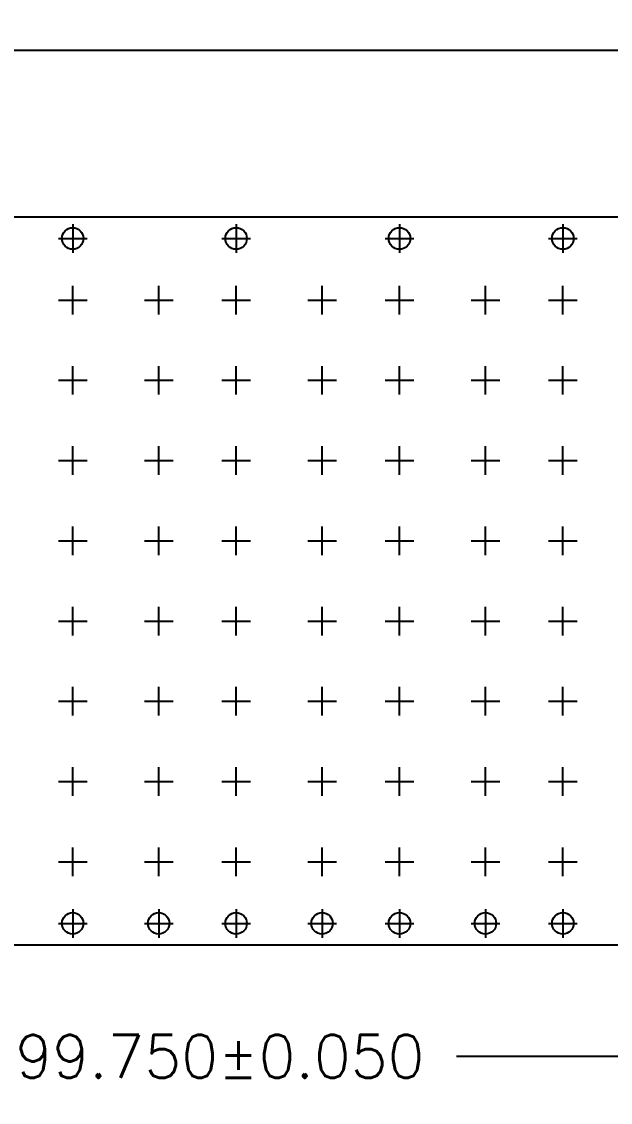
# Model space of a CAD drawing. Extents: x -243 to 181, y -292 to 90.
# Drawn here: x -191.6 to -150.6, y -242.3 to -166.9 of the extents above; entities that cross this region are included whole.
import ezdxf

# ---------------------------------------------------------------- set-up
doc = ezdxf.new("R2010")
doc.units = 0
doc.header["$LTSCALE"] = 2.5
doc.header["$MEASUREMENT"] = 0
doc.header["$PDMODE"] = 34
doc.linetypes.add('CENTER', pattern=[2, 1.25, -0.25, 0.25, -0.25])
doc.layers.get('DEFPOINTS').update_dxf_attribs({"linetype": 'CONTINUOUS'})
for name, color, linetype in [('CENTER', 7, 'CENTER'), ('DIM', 7, 'CONTINUOUS'), ('LF', 5, 'CONTINUOUS')]:
    doc.layers.add(name, color=color, linetype=linetype)
doc.styles.get("Standard").update_dxf_attribs({"font": 'txt.shx', "height": 3})
doc.dimstyles.new('Copy(2) of DIM-B', dxfattribs={"dimscale": 2, "dimtxt": 3, "dimasz": 1, "dimexe": 1, "dimexo": 0, "dimgap": 1, "dimtad": 0, "dimtih": 1, "dimtoh": 1, "dimdec": 3, "dimzin": 0, "dimdsep": 46, "dimtxsty": 'STANDARD', "dimcen": 0.5, "dimadec": 0, "dimazin": 0, "dimtp": 0.025, "dimtm": 0.025, "dimtfac": 1, "dimtdec": 3, "dimtofl": 0, "dimtmove": 0, "dimatfit": 3, "dimfxl": 1, "dimtolj": 1, "dimtzin": 0, "dimarcsym": 0})
doc.dimstyles.new('DIM-B', dxfattribs={"dimscale": 2, "dimtxt": 3, "dimasz": 1, "dimexe": 1, "dimexo": 0, "dimgap": 1, "dimtad": 0, "dimtih": 1, "dimtoh": 1, "dimdec": 3, "dimlfac": 0.05, "dimzin": 0, "dimdsep": 46, "dimtxsty": 'STANDARD', "dimcen": 0.5, "dimadec": 0, "dimazin": 0, "dimtp": 0.025, "dimtm": 0.025, "dimtfac": 1, "dimtdec": 3, "dimtofl": 0, "dimtmove": 0, "dimatfit": 3, "dimfxl": 1, "dimtolj": 1, "dimtzin": 0, "dimarcsym": 0})

# ---------------------------------------------------------------- blocks, each defined once
blk = doc.blocks.new('*D5')
at = {"layer": 'DEFPOINTS', "color": 0, "transparency": 16777216}
for p in [(107.717, 590.438), (-114.283, 588.528), (107.717, 574.27)]:
    blk.add_point(p, dxfattribs=at)
at = {"layer": 'DIM', "color": 0, "lineweight": -2, "transparency": 16777216}
for p, q in [((107.717, 590.438), (107.717, 572.27)), ((-114.283, 588.528), (-114.283, 572.27)), ((-112.283, 574.27), (-20.783, 574.27)), ((105.717, 574.27), (14.217, 574.27))]:
    blk.add_line(p, q, dxfattribs=at)
at = {"layer": 'DIM', "color": 0, "transparency": 16777216}
for points in [[(-112.283, 574.603), (-112.283, 573.936), (-114.283, 574.27)], [(105.717, 574.603), (105.717, 573.936), (107.717, 574.27)]]:
    blk.add_solid(points, dxfattribs=at)
at = {"layer": 'DIM', "color": 0, "transparency": 16777216, "insert": (-3.283, 574.27), "char_height": 3, "attachment_point": 5}
blk.add_mtext('\\A1;222.000%%P0.050', dxfattribs=at)
blk = doc.blocks.new('*D6')
at = {"layer": 'DEFPOINTS', "color": 0, "transparency": 16777216}
for p in [(110.417, 652.373), (-116.983, 639.933), (110.417, 639.933)]:
    blk.add_point(p, dxfattribs=at)
at = {"layer": 'DIM', "color": 0, "lineweight": -2, "transparency": 16777216}
for p, q in [((-116.983, 639.933), (-116.983, 654.373)), ((110.417, 639.933), (110.417, 654.373)), ((-114.983, 652.373), (-20.533, 652.373)), ((108.417, 652.373), (13.967, 652.373))]:
    blk.add_line(p, q, dxfattribs=at)
at = {"layer": 'DIM', "color": 0, "transparency": 16777216}
for points in [[(-114.983, 652.707), (-114.983, 652.04), (-116.983, 652.373)], [(108.417, 652.707), (108.417, 652.04), (110.417, 652.373)]]:
    blk.add_solid(points, dxfattribs=at)
at = {"layer": 'DIM', "color": 0, "transparency": 16777216, "insert": (-3.283, 652.373), "char_height": 3, "attachment_point": 5}
blk.add_mtext('\\A1;227.400%%P0.100', dxfattribs=at)
blk = doc.blocks.new('*D110')
at = {"layer": 'DEFPOINTS', "color": 0, "linetype": 'ByBlock', "transparency": 16777216}
for p in [(-114.283, 591.477), (-14.533, 591.477), (-14.533, 582.153)]:
    blk.add_point(p, dxfattribs=at)
at = {"layer": 'DIM', "color": 0, "linetype": 'ByBlock', "lineweight": -2, "transparency": 16777216}
for p, q in [((-114.283, 591.477), (-114.283, 580.153)), ((-14.533, 591.477), (-14.533, 580.153)), ((-112.283, 582.153), (-80.908, 582.153)), ((-16.533, 582.153), (-47.908, 582.153))]:
    blk.add_line(p, q, dxfattribs=at)
at = {"layer": 'DIM', "color": 0, "linetype": 'ByBlock', "transparency": 16777216}
for points in [[(-112.283, 582.487), (-112.283, 581.82), (-114.283, 582.153)], [(-16.533, 582.487), (-16.533, 581.82), (-14.533, 582.153)]]:
    blk.add_solid(points, dxfattribs=at)
at = {"layer": 'DIM', "color": 0, "linetype": 'ByBlock', "transparency": 16777216, "insert": (-64.408, 582.153), "char_height": 3, "attachment_point": 5}
blk.add_mtext('\\A1;99.750%%P0.050', dxfattribs=at)

msp = doc.modelspace()

# ---------------------------------------------------------------- linework, layer by layer
at = {"layer": 'CENTER'}
for p, q in [((-188.0679, -187.3148), (-188.0679, -185.3148)), ((-182.0679, -187.3148), (-182.0679, -185.3148)), ((-176.6679, -187.3148), (-176.6679, -185.3148)), ((-170.6679, -187.3148), (-170.6679, -185.3148)), ((-165.2679, -187.3148), (-165.2679, -185.3148)), ((-159.2679, -187.3148), (-159.2679, -185.3148)), ((-153.8679, -187.3148), (-153.8679, -185.3148)), ((-189.0679, -186.3148), (-187.0679, -186.3148)), ((-183.0679, -186.3148), (-181.0679, -186.3148)), ((-177.6679, -186.3148), (-175.6679, -186.3148)), ((-171.6679, -186.3148), (-169.6679, -186.3148)), ((-166.2679, -186.3148), (-164.2679, -186.3148)), ((-160.2679, -186.3148), (-158.2679, -186.3148)), ((-154.8679, -186.3148), (-152.8679, -186.3148)), ((-188.0679, -192.9148), (-188.0679, -190.9148)), ((-182.0679, -192.9148), (-182.0679, -190.9148)), ((-176.6679, -192.9148), (-176.6679, -190.9148)), ((-170.6679, -192.9148), (-170.6679, -190.9148)), ((-165.2679, -192.9148), (-165.2679, -190.9148)), ((-159.2679, -192.9148), (-159.2679, -190.9148)), ((-153.8679, -192.9148), (-153.8679, -190.9148)), ((-189.0679, -191.9148), (-187.0679, -191.9148)), ((-183.0679, -191.9148), (-181.0679, -191.9148)), ((-177.6679, -191.9148), (-175.6679, -191.9148)), ((-171.6679, -191.9148), (-169.6679, -191.9148)), ((-166.2679, -191.9148), (-164.2679, -191.9148)), ((-160.2679, -191.9148), (-158.2679, -191.9148)), ((-154.8679, -191.9148), (-152.8679, -191.9148)), ((-188.0679, -198.5148), (-188.0679, -196.5148)), ((-182.0679, -198.5148), (-182.0679, -196.5148)), ((-176.6679, -198.5148), (-176.6679, -196.5148)), ((-170.6679, -198.5148), (-170.6679, -196.5148)), ((-165.2679, -198.5148), (-165.2679, -196.5148)), ((-159.2679, -198.5148), (-159.2679, -196.5148)), ((-153.8679, -198.5148), (-153.8679, -196.5148)), ((-189.0679, -197.5148), (-187.0679, -197.5148)), ((-183.0679, -197.5148), (-181.0679, -197.5148)), ((-177.6679, -197.5148), (-175.6679, -197.5148)), ((-171.6679, -197.5148), (-169.6679, -197.5148)), ((-166.2679, -197.5148), (-164.2679, -197.5148)), ((-160.2679, -197.5148), (-158.2679, -197.5148)), ((-154.8679, -197.5148), (-152.8679, -197.5148)), ((-188.0679, -204.1147), (-188.0679, -202.1147)), ((-182.0679, -204.1147), (-182.0679, -202.1147)), ((-176.6679, -204.1147), (-176.6679, -202.1147)), ((-170.6679, -204.1147), (-170.6679, -202.1147)), ((-165.2679, -204.1147), (-165.2679, -202.1147)), ((-159.2679, -204.1147), (-159.2679, -202.1147)), ((-153.8679, -204.1147), (-153.8679, -202.1147)), ((-189.0679, -203.1147), (-187.0679, -203.1147)), ((-183.0679, -203.1147), (-181.0679, -203.1147)), ((-177.6679, -203.1147), (-175.6679, -203.1147)), ((-171.6679, -203.1147), (-169.6679, -203.1147)), ((-166.2679, -203.1147), (-164.2679, -203.1147)), ((-160.2679, -203.1147), (-158.2679, -203.1147)), ((-154.8679, -203.1147), (-152.8679, -203.1147)), ((-188.0679, -209.715), (-188.0679, -207.715)), ((-182.0679, -209.715), (-182.0679, -207.715)), ((-176.6679, -209.715), (-176.6679, -207.715)), ((-170.6679, -209.715), (-170.6679, -207.715)), ((-165.2679, -209.715), (-165.2679, -207.715)), ((-159.2679, -209.715), (-159.2679, -207.715)), ((-153.8679, -209.715), (-153.8679, -207.715)), ((-189.0679, -208.715), (-187.0679, -208.715)), ((-183.0679, -208.715), (-181.0679, -208.715)), ((-177.6679, -208.715), (-175.6679, -208.715)), ((-171.6679, -208.715), (-169.6679, -208.715)), ((-166.2679, -208.715), (-164.2679, -208.715)), ((-160.2679, -208.715), (-158.2679, -208.715)), ((-154.8679, -208.715), (-152.8679, -208.715)), ((-188.0679, -215.315), (-188.0679, -213.315)), ((-182.0679, -215.315), (-182.0679, -213.315)), ((-176.6679, -215.315), (-176.6679, -213.315)), ((-170.6679, -215.315), (-170.6679, -213.315)), ((-165.2679, -215.315), (-165.2679, -213.315)), ((-159.2679, -215.315), (-159.2679, -213.315)), ((-153.8679, -215.315), (-153.8679, -213.315)), ((-189.0679, -214.315), (-187.0679, -214.315)), ((-183.0679, -214.315), (-181.0679, -214.315)), ((-177.6679, -214.315), (-175.6679, -214.315)), ((-171.6679, -214.315), (-169.6679, -214.315)), ((-166.2679, -214.315), (-164.2679, -214.315)), ((-160.2679, -214.315), (-158.2679, -214.315)), ((-154.8679, -214.315), (-152.8679, -214.315)), ((-188.0679, -220.9145), (-188.0679, -218.9145)), ((-182.0679, -220.9145), (-182.0679, -218.9145)), ((-176.6679, -220.9145), (-176.6679, -218.9145)), ((-170.6679, -220.9145), (-170.6679, -218.9145)), ((-165.2679, -220.9145), (-165.2679, -218.9145)), ((-159.2679, -220.9145), (-159.2679, -218.9145)), ((-153.8679, -220.9145), (-153.8679, -218.9145)), ((-189.0679, -219.9145), (-187.0679, -219.9145)), ((-183.0679, -219.9145), (-181.0679, -219.9145)), ((-177.6679, -219.9145), (-175.6679, -219.9145)), ((-171.6679, -219.9145), (-169.6679, -219.9145)), ((-166.2679, -219.9145), (-164.2679, -219.9145)), ((-160.2679, -219.9145), (-158.2679, -219.9145)), ((-154.8679, -219.9145), (-152.8679, -219.9145)), ((-188.0679, -226.515), (-188.0679, -224.515)), ((-182.0679, -226.515), (-182.0679, -224.515)), ((-176.6679, -226.515), (-176.6679, -224.515)), ((-170.6679, -226.515), (-170.6679, -224.515)), ((-165.2679, -226.515), (-165.2679, -224.515)), ((-159.2679, -226.515), (-159.2679, -224.515)), ((-153.8679, -226.515), (-153.8679, -224.515)), ((-189.0679, -225.515), (-187.0679, -225.515)), ((-183.0679, -225.515), (-181.0679, -225.515)), ((-177.6679, -225.515), (-175.6679, -225.515)), ((-171.6679, -225.515), (-169.6679, -225.515)), ((-166.2679, -225.515), (-164.2679, -225.515)), ((-160.2679, -225.515), (-158.2679, -225.515)), ((-154.8679, -225.515), (-152.8679, -225.515))]:
    msp.add_line(p, q, dxfattribs=at)
at = {"layer": 'DIM'}
for p, q in [((-188.0679, -181.0149), (-188.0679, -183.0149)), ((-176.6679, -181.0149), (-176.6679, -183.0149)), ((-165.2679, -181.0149), (-165.2679, -183.0149)), ((-153.8679, -181.0149), (-153.8679, -183.0149)), ((-189.0679, -182.0149), (-187.0679, -182.0149)), ((-177.6679, -182.0149), (-175.6679, -182.0149)), ((-166.2679, -182.0149), (-164.2679, -182.0149)), ((-154.8679, -182.0149), (-152.8679, -182.0149)), ((-188.0679, -228.8149), (-188.0679, -230.8149)), ((-182.0679, -228.8149), (-182.0679, -230.8149)), ((-176.6679, -228.8149), (-176.6679, -230.8149)), ((-170.6679, -228.8149), (-170.6679, -230.8149)), ((-165.2679, -228.8149), (-165.2679, -230.8149)), ((-159.2679, -228.8149), (-159.2679, -230.8149)), ((-153.8679, -228.8149), (-153.8679, -230.8149)), ((-189.0679, -229.8149), (-187.0679, -229.8149)), ((-183.0679, -229.8149), (-181.0679, -229.8149)), ((-177.6679, -229.8149), (-175.6679, -229.8149)), ((-171.6679, -229.8149), (-169.6679, -229.8149)), ((-166.2679, -229.8149), (-164.2679, -229.8149)), ((-160.2679, -229.8149), (-158.2679, -229.8149)), ((-154.8679, -229.8149), (-152.8679, -229.8149))]:
    msp.add_line(p, q, dxfattribs=at)
at = {"layer": 'LF'}
for p, q in [((-229.5629, -180.5149), (-3.7729, -180.5149)), ((-229.5629, -231.3149), (-3.7729, -231.3149))]:
    msp.add_line(p, q, dxfattribs=at)
for centre in [(-188.0679, -182.0149), (-176.6679, -182.0149), (-165.2679, -182.0149), (-153.8679, -182.0149), (-188.0679, -229.8149), (-188.0679, -229.8149), (-182.0679, -229.8149), (-182.0679, -229.8149), (-182.0679, -229.8149), (-176.6679, -229.8149), (-176.6679, -229.8149), (-170.6679, -229.8149), (-170.6679, -229.8149), (-170.6679, -229.8149), (-165.2679, -229.8149), (-165.2679, -229.8149), (-159.2679, -229.8149), (-159.2679, -229.8149), (-159.2679, -229.8149), (-153.8679, -229.8149), (-153.8679, -229.8149)]:
    msp.add_circle(centre, 0.75, dxfattribs=at)

# ---------------------------------------------------------------- dimensions: what is measured, and where the dimension line sits
at = {"layer": 'DIM'}
dim = msp.add_linear_dim(base=(-2.9679, -168.8796), p1=(-230.3679, -181.3199), p2=(-2.9679, -181.3199), text='<>%%P0.100', dimstyle='DIM-B', override={"dimtxt": 1, "dimlfac": 1, "dimtp": 0.04, "dimtm": 0.04, "dimtdec": 2}, dxfattribs=at)
dim.commit()
dim.dimension.update_dxf_attribs({"geometry": '*D6', "text_midpoint": (-116.6679, -168.8796), "dimtype": 128, "insert": (-113.3844, -821.253)})
at = {"layer": 'DIM', "linetype": 'ByBlock'}
dim = msp.add_linear_dim(base=(-127.9179, -239.0996), p1=(-227.6679, -229.7758), p2=(-127.9179, -229.7758), text='<>%%P0.050', dimstyle='Copy(2) of DIM-B', dxfattribs=at)
dim.commit()
dim.dimension.update_dxf_attribs({"geometry": '*D110', "text_midpoint": (-177.7929, -239.0996), "insert": (-113.3844, -821.253)})
at = {"layer": 'DIM'}
dim = msp.add_linear_dim(base=(-5.6679, -246.9835), p1=(-227.6679, -232.7249), p2=(-5.6679, -230.8149), angle=180, text='<>%%P0.050', dimstyle='DIM-B', override={"dimscale": 2, "dimtxt": 1, "dimasz": 1, "dimexe": 1, "dimexo": 0, "dimgap": 1, "dimlfac": 1, "dimcen": 0.5, "dimtp": 0.04, "dimtm": 0.04, "dimtdec": 2, "dimtmove": 0}, dxfattribs=at)
dim.commit()
dim.dimension.update_dxf_attribs({"geometry": '*D5', "text_midpoint": (-116.6679, -246.9835), "insert": (-113.3844, -821.253)})

doc.saveas('drawing.dxf')
